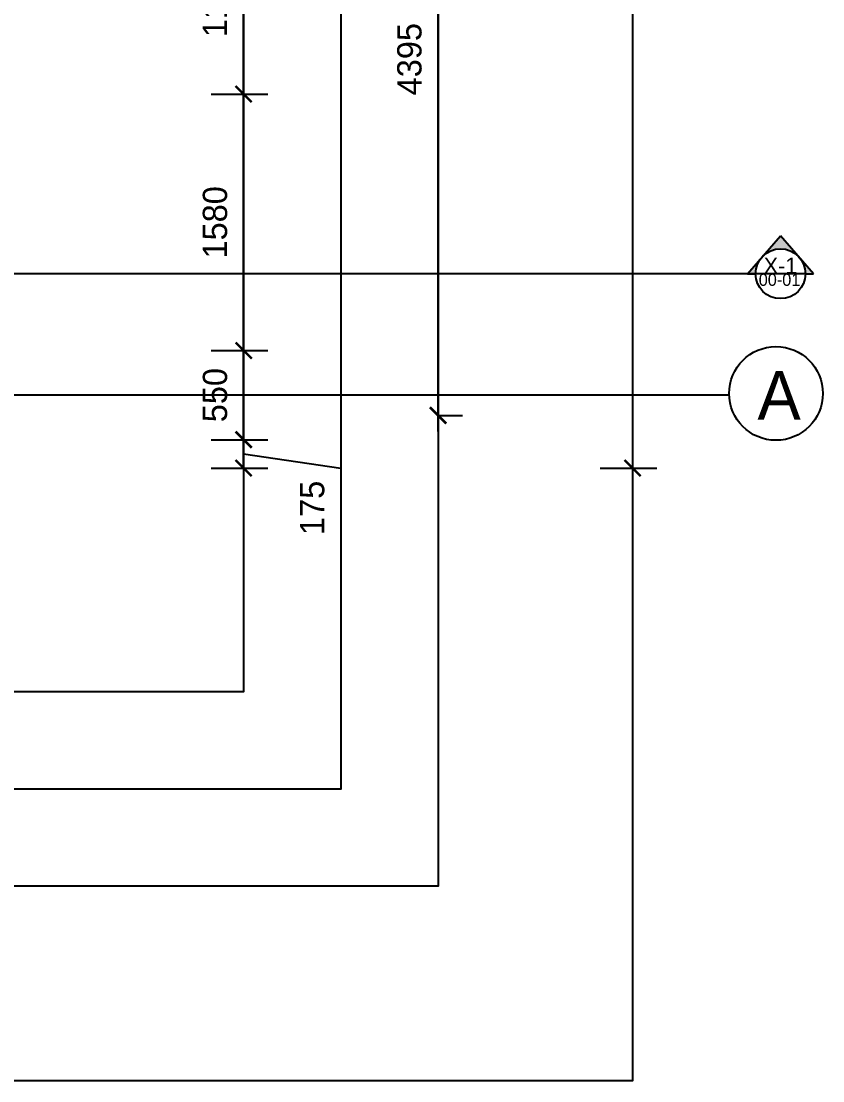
# Model space of a CAD drawing. Header units: millimetres. Extents: x 173236 to 801264, y -94969 to 615039.
# Drawn here: x 653426 to 658374, y 155865 to 162403 of the extents above; entities that cross this region are included whole.
import ezdxf
from ezdxf.enums import TextEntityAlignment as Align

# ---------------------------------------------------------------- set-up
doc = ezdxf.new("R2010")
doc.units = ezdxf.units.MM
doc.header["$MEASUREMENT"] = 0
doc.header["$PDMODE"] = 2
doc.layers.add('00-Def-points', color=7, linetype='Continuous', plot=False)
for name, color, linetype in [('VOX-A-ANNO-DIMS', 160, 'Continuous'), ('VOX-A-ANNO-GRID', 253, 'Continuous'), ('VOX-A-ANNO-GRID-LINE', 254, 'Continuous'), ('VOX-A-ANNO-SECT', 200, 'Continuous'), ('VOX-A-ANNO-SECT-LINE', 201, 'Continuous')]:
    doc.layers.add(name, color=color, linetype=linetype)
doc.styles.add('1.5 mm Rotis Annotative', font='', dxfattribs={"height": 1.5})
doc.styles.add('2 mm Rotis Annotative', font='', dxfattribs={"height": 2})
doc.styles.get('1.5 mm Rotis Annotative').set_extended_font_data('Rotis Sans Serif')
doc.styles.get('2 mm Rotis Annotative').set_extended_font_data('Rotis Sans Serif')
doc.dimstyles.new('1.5 mm Rotis Annotative', dxfattribs={"dimtxt": 1.5, "dimasz": 1, "dimexe": 1.5, "dimexo": 0, "dimgap": 1, "dimtad": 1, "dimdec": 0, "dimrnd": 5, "dimzin": 0, "dimdsep": 46, "dimtxsty": '1.5 mm Rotis Annotative', "dimblk": 'ARCHTICK', "dimcen": 0.09, "dimdle": 1, "dimadec": 0, "dimazin": 0, "dimtfac": 1, "dimtdec": 0, "dimtofl": 0, "dimtmove": 1, "dimatfit": 3, "dimfxl": 2, "dimfxlon": 1, "dimtolj": 1, "dimtzin": 0, "dimarcsym": 0})

# ---------------------------------------------------------------- blocks, each defined once
blk = doc.blocks.new('SECTION LINE')
at = {"layer": 'VOX-A-ANNO-SECT'}
h = blk.add_hatch(color=256, dxfattribs=at)
h.dxf.hatch_style = 1
h.paths.add_polyline_path([(151721.9, 22514.8, -0.174767), (151757.3, 22416.6), (151807.2, 22416.6)])
h.paths.add_polyline_path([(151603.4, 22651.2), (151488.2, 22518.5, -0.446281), (151717.2, 22520.2)])
h.paths.add_polyline_path([(151486.4, 22516.5), (151399.6, 22416.6), (151449.5, 22416.6, -0.178515)])
for p, q in [((151399.6, 22416.6), (151603.4, 22651.2)), ((151807.2, 22416.6), (151603.4, 22651.2)), ((151399.6, 22416.6), (151449.5, 22416.6)), ((151757.3, 22416.6), (151807.2, 22416.6))]:
    blk.add_line(p, q, dxfattribs=at)
blk.add_circle((151603.4, 22416.6), 153.9, dxfattribs=at)
at = {"layer": 'VOX-A-ANNO-SECT-LINE'}
blk.add_line((151757.3, 22416.6), (123742.8, 22416.6), dxfattribs=at)
at = {"layer": 'VOX-A-ANNO-SECT', "style": '2 mm Rotis Annotative'}
for p in [(123588.9, 22429), (151603.4, 22429)]:
    blk.add_attdef('00', text='', height=100, dxfattribs=at).set_placement(p, align=Align.CENTER)
at = {"layer": 'VOX-A-ANNO-SECT', "style": '1.5 mm Rotis Annotative'}
for p in [(123460.1, 22332.4), (151474.6, 22332.4)]:
    blk.add_attdef('00-01', p, '', height=75, dxfattribs=at)
blk = doc.blocks.new('VOX-A-GRID-TAG')
at = {"layer": 'VOX-A-ANNO-GRID'}
blk.add_circle((0, 0), 1.447, dxfattribs=at)
at = {"layer": 'VOX-A-ANNO-GRID', "style": '1.5 mm Rotis Annotative'}
blk.add_attdef('O1', text='', height=1.5, dxfattribs=at).set_placement((0.097, -0.81), align=Align.CENTER)
blk = doc.blocks.new('dd')
at = {"layer": 'VOX-A-ANNO-GRID-LINE', "transparency": 33554610}
blk.add_line((725746.8, 148305.6), (698005.9, 148305.6), dxfattribs=at)
at = {"xscale": 199.8152530431017, "yscale": 199.8152530431017, "zscale": 199.8152530431017}
blk.add_blockref('VOX-A-GRID-TAG', (726035.9, 148315.8), dxfattribs=at).add_auto_attribs({'O1': 'A'})
blk = doc.blocks.new('_ArchTick')
at = {"color": 0, "linetype": 'ByBlock', "const_width": 0.15}
blk.add_lwpolyline([(-0.5, -0.5), (0.5, 0.5)], dxfattribs=at)
blk = doc.blocks.new('*D485')
at = {"layer": 'Defpoints', "color": 0, "transparency": 16777216}
for p in [(655999.6, 164366), (655999.6, 164366), (655999.6, 159970.6)]:
    blk.add_point(p, dxfattribs=at)
at = {"layer": 'VOX-A-ANNO-DIMS', "color": 0, "lineweight": -2, "transparency": 16777216}
for p, q in [((655999.6, 159870.6), (655999.6, 164466)), ((655999.6, 164366), (656149.6, 164366)), ((655999.6, 159970.6), (656149.6, 159970.6))]:
    blk.add_line(p, q, dxfattribs=at)
at = {"layer": 'VOX-A-ANNO-DIMS', "color": 0, "lineweight": -2, "transparency": 16777216, "xscale": 100, "yscale": 100, "zscale": 100}
for p, rotation in [((655999.6, 164366), 90), ((655999.6, 159970.6), 270)]:
    blk.add_blockref('_ArchTick', p, dxfattribs=dict(at, rotation=rotation))
at = {"layer": 'VOX-A-ANNO-DIMS', "color": 0, "transparency": 16777216, "insert": (655823.4, 162168.3), "char_height": 150, "attachment_point": 5, "rotation": 90, "style": '1.5 mm Rotis Annotative'}
blk.add_mtext('\\A1;4395', dxfattribs=at)
blk = doc.blocks.new('*D437')
at = {"layer": 'Defpoints', "color": 0, "transparency": 16777216}
for p in [(654373.1, 174013.7), (654373.1, 159645.6), (657199.6, 159645.6)]:
    blk.add_point(p, dxfattribs=at)
at = {"layer": 'VOX-A-ANNO-DIMS', "color": 0, "lineweight": -2, "transparency": 16777216}
for p, q in [((657199.6, 174113.7), (657199.6, 159545.6)), ((656999.6, 174013.7), (657349.6, 174013.7)), ((656999.6, 159645.6), (657349.6, 159645.6))]:
    blk.add_line(p, q, dxfattribs=at)
at = {"layer": 'VOX-A-ANNO-DIMS', "color": 0, "lineweight": -2, "transparency": 16777216, "xscale": 100, "yscale": 100, "zscale": 100}
for p, rotation in [((657199.6, 174013.7), 90), ((657199.6, 159645.6), 270)]:
    blk.add_blockref('_ArchTick', p, dxfattribs=dict(at, rotation=rotation))
at = {"layer": 'VOX-A-ANNO-DIMS', "color": 0, "transparency": 16777216, "insert": (657023.4, 166829.7), "char_height": 150, "attachment_point": 5, "rotation": 90, "style": '1.5 mm Rotis Annotative'}
blk.add_mtext('\\A1;14370', dxfattribs=at)
blk = doc.blocks.new('*D509')
at = {"layer": 'Defpoints', "color": 0, "transparency": 16777216}
for p in [(649999.1, 159820.6), (654799.6, 159820.6), (649999.1, 159645.6)]:
    blk.add_point(p, dxfattribs=at)
at = {"layer": 'VOX-A-ANNO-DIMS', "color": 0, "lineweight": -2, "transparency": 16777216}
for p, q in [((654799.6, 159820.6), (654799.6, 159920.6)), ((654599.6, 159820.6), (654949.6, 159820.6)), ((654799.6, 159645.6), (654799.6, 159820.6)), ((654799.6, 159733.1), (655399.6, 159645)), ((654599.6, 159645.6), (654949.6, 159645.6)), ((654799.6, 159645.6), (654799.6, 159545.6)), ((655399.6, 159645), (655399.6, 159154.8))]:
    blk.add_line(p, q, dxfattribs=at)
at = {"layer": 'VOX-A-ANNO-DIMS', "color": 0, "lineweight": -2, "transparency": 16777216, "xscale": 100, "yscale": 100, "zscale": 100}
for p, rotation in [((654799.6, 159820.6), 270), ((654799.6, 159645.6), 90)]:
    blk.add_blockref('_ArchTick', p, dxfattribs=dict(at, rotation=rotation))
at = {"layer": 'VOX-A-ANNO-DIMS', "color": 0, "transparency": 16777216, "insert": (655223.4, 159399.9), "char_height": 150, "attachment_point": 5, "rotation": 90, "style": '1.5 mm Rotis Annotative'}
blk.add_mtext('\\A1;175', dxfattribs=at)
blk = doc.blocks.new('*D510')
at = {"layer": 'Defpoints', "color": 0, "transparency": 16777216}
for p in [(650001.1, 160370.6), (654799.6, 160370.6), (649999.1, 159820.6)]:
    blk.add_point(p, dxfattribs=at)
at = {"layer": 'VOX-A-ANNO-DIMS', "color": 0, "lineweight": -2, "transparency": 16777216}
for p, q in [((654799.6, 159720.6), (654799.6, 160470.6)), ((654599.6, 160370.6), (654949.6, 160370.6)), ((654599.6, 159820.6), (654949.6, 159820.6))]:
    blk.add_line(p, q, dxfattribs=at)
at = {"layer": 'VOX-A-ANNO-DIMS', "color": 0, "lineweight": -2, "transparency": 16777216, "xscale": 100, "yscale": 100, "zscale": 100}
for p, rotation in [((654799.6, 160370.6), 90), ((654799.6, 159820.6), 270)]:
    blk.add_blockref('_ArchTick', p, dxfattribs=dict(at, rotation=rotation))
at = {"layer": 'VOX-A-ANNO-DIMS', "color": 0, "transparency": 16777216, "insert": (654623.4, 160095.6), "char_height": 150, "attachment_point": 5, "rotation": 90, "style": '1.5 mm Rotis Annotative'}
blk.add_mtext('\\A1;550', dxfattribs=at)
blk = doc.blocks.new('*D511')
at = {"layer": 'Defpoints', "color": 0, "transparency": 16777216}
for p in [(650804.2, 161952.7), (654799.6, 161952.7), (650001.1, 160370.6)]:
    blk.add_point(p, dxfattribs=at)
at = {"layer": 'VOX-A-ANNO-DIMS', "color": 0, "lineweight": -2, "transparency": 16777216}
for p, q in [((654799.6, 160270.6), (654799.6, 162052.7)), ((654599.6, 161952.7), (654949.6, 161952.7)), ((654599.6, 160370.6), (654949.6, 160370.6))]:
    blk.add_line(p, q, dxfattribs=at)
at = {"layer": 'VOX-A-ANNO-DIMS', "color": 0, "lineweight": -2, "transparency": 16777216, "xscale": 100, "yscale": 100, "zscale": 100}
for p, rotation in [((654799.6, 161952.7), 90), ((654799.6, 160370.6), 270)]:
    blk.add_blockref('_ArchTick', p, dxfattribs=dict(at, rotation=rotation))
at = {"layer": 'VOX-A-ANNO-DIMS', "color": 0, "transparency": 16777216, "insert": (654623.4, 161161.7), "char_height": 150, "attachment_point": 5, "rotation": 90, "style": '1.5 mm Rotis Annotative'}
blk.add_mtext('\\A1;1580', dxfattribs=at)
blk = doc.blocks.new('*D461')
at = {"layer": 'Defpoints', "color": 0, "transparency": 16777216}
for p in [(651204.5, 163100.9), (654799.6, 163100.9), (650804.2, 161952.7)]:
    blk.add_point(p, dxfattribs=at)
at = {"layer": 'VOX-A-ANNO-DIMS', "color": 0, "lineweight": -2, "transparency": 16777216}
for p, q in [((654799.6, 161852.7), (654799.6, 163200.9)), ((654599.6, 163100.9), (654949.6, 163100.9)), ((654599.6, 161952.7), (654949.6, 161952.7))]:
    blk.add_line(p, q, dxfattribs=at)
at = {"layer": 'VOX-A-ANNO-DIMS', "color": 0, "lineweight": -2, "transparency": 16777216, "xscale": 100, "yscale": 100, "zscale": 100}
for p, rotation in [((654799.6, 163100.9), 90), ((654799.6, 161952.7), 270)]:
    blk.add_blockref('_ArchTick', p, dxfattribs=dict(at, rotation=rotation))
at = {"layer": 'VOX-A-ANNO-DIMS', "color": 0, "transparency": 16777216, "insert": (654623.4, 162526.8), "char_height": 150, "attachment_point": 5, "rotation": 90, "style": '1.5 mm Rotis Annotative'}
blk.add_mtext('\\A1;1150', dxfattribs=at)
blk = doc.blocks.new('DIM')
at = {"layer": '00-Def-points'}
for points in [[(632074.5, 177389.1), (657199.6, 177389.1), (657199.6, 155864.9), (632074.5, 155864.9)], [(633274.5, 176189.1), (655999.6, 176189.1), (655999.6, 157064.9), (633274.5, 157064.9)], [(633874.5, 175589.1), (655399.6, 175589.1), (655399.6, 157664.9), (633874.5, 157664.9)], [(634474.5, 174989.1), (654799.6, 174989.1), (654799.6, 158264.9), (634474.5, 158264.9)]]:
    blk.add_lwpolyline(points, close=True, dxfattribs=at)
at = {"layer": 'VOX-A-ANNO-DIMS'}
for p1, p2, distance, picture, middle in [((654373.1, 174013.7), (654373.1, 159645.6), 2826.5, '*D437', (657023.4, 166829.7)), ((655999.6, 159970.6), (655999.6, 164366), 0, '*D485', (655823.4, 162168.3))]:
    dim = blk.add_aligned_dim(p1=p1, p2=p2, distance=distance, dimstyle='1.5 mm Rotis Annotative', dxfattribs=at)
    dim.commit()
    dim.dimension.update_dxf_attribs({"geometry": picture, "text_midpoint": middle})
for base, p1, p2, picture, middle in [((654799.6, 163100.9), (650804.2, 161952.7), (651204.5, 163100.9), '*D461', (654623.4, 162526.8)), ((654799.6, 161952.7), (650001.1, 160370.6), (650804.2, 161952.7), '*D511', (654623.4, 161161.7)), ((654799.6, 160370.6), (649999.1, 159820.6), (650001.1, 160370.6), '*D510', (654623.4, 160095.6))]:
    dim = blk.add_linear_dim(base=base, p1=p1, p2=p2, angle=270, dimstyle='1.5 mm Rotis Annotative', dxfattribs=at)
    dim.commit()
    dim.dimension.update_dxf_attribs({"geometry": picture, "text_midpoint": middle})
dim = blk.add_linear_dim(base=(654799.6, 159820.6), p1=(649999.1, 159645.6), p2=(649999.1, 159820.6), angle=90, dimstyle='1.5 mm Rotis Annotative', dxfattribs=at)
dim.commit()
dim.dimension.update_dxf_attribs({"geometry": '*D509', "text_midpoint": (655399.6, 159545), "dimtype": 129})

msp = doc.modelspace()

# ---------------------------------------------------------------- block references
msp.add_blockref('DIM', (0, 0))
at = {"layer": '00-Def-points'}
ref = msp.add_blockref('SECTION LINE', (506509.8, 138428.1), dxfattribs=at)
ref.add_attrib('00', 'X-1', dxfattribs={"layer": 'VOX-A-ANNO-SECT', "height": 100, "style": '2 mm Rotis Annotative'}).set_placement((658113.3, 160844.7), align=Align.CENTER)
ref.add_attrib('00-01', '00-01', (657978.8, 160769.9), dxfattribs={"layer": 'VOX-A-ANNO-SECT', "height": 75, "style": '1.5 mm Rotis Annotative'})
at = {"layer": 'VOX-A-ANNO-GRID-LINE'}
msp.add_blockref('dd', (-67950.9, 11790), dxfattribs=at)

doc.saveas('drawing.dxf')
